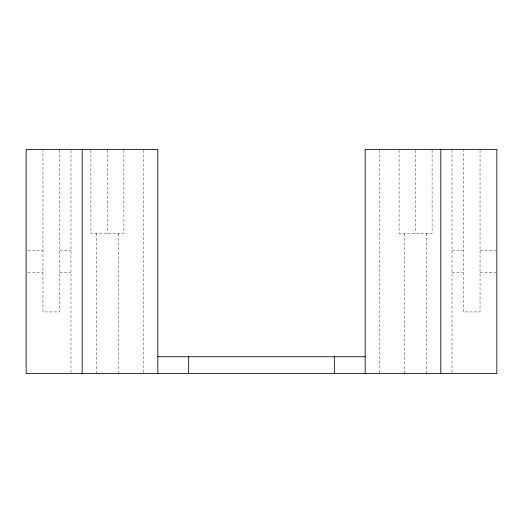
<?xml version="1.0" encoding="UTF-8"?>
<svg xmlns="http://www.w3.org/2000/svg" width="523" height="523" viewBox="0 0 523 523"><rect width="100%" height="100%" fill="white"/><g stroke="black" fill="none" stroke-linecap="round" stroke-linejoin="round"><path stroke-width="0.39" stroke-dasharray="2.62 1.96" d="M27.752 250.295L42.958 250.295M59.772 250.295L70.978 250.295M452.022 250.295L463.228 250.295M480.042 250.295L496.052 250.295M27.752 272.705L42.958 272.705M59.772 272.705L70.978 272.705M452.022 272.705L463.228 272.705M480.042 272.705L496.052 272.705M480.042 150.245L480.042 311.93L463.228 311.93L463.228 150.245M452.022 150.245L452.022 373.572M432.096 150.245L432.096 233.48L399.101 233.48L399.101 150.245M426.807 233.48L426.807 373.572M415.595 150.245L415.595 233.48M404.39 233.48L404.39 373.572M379.175 150.245L379.175 372.755M143.825 150.245L143.825 373.572M123.899 150.245L123.899 233.48L90.904 233.48L90.904 150.245M118.61 233.48L118.61 373.572M107.405 150.245L107.405 233.48M96.193 233.48L96.193 373.572M70.978 150.245L70.978 373.572M59.772 150.245L59.772 311.93L42.958 311.93L42.958 150.245"/><path stroke-width="0.78" d="M157.835 356.758L365.165 356.758M440.817 149.428L440.817 373.572M365.165 373.572L365.165 149.428L496.85 149.428L496.85 373.572L26.15 373.572L26.15 149.428L157.835 149.428L157.835 373.572M334.347 356.758L334.347 373.572M188.653 356.758L188.653 373.572M82.183 149.428L82.183 373.572"/></g></svg>
